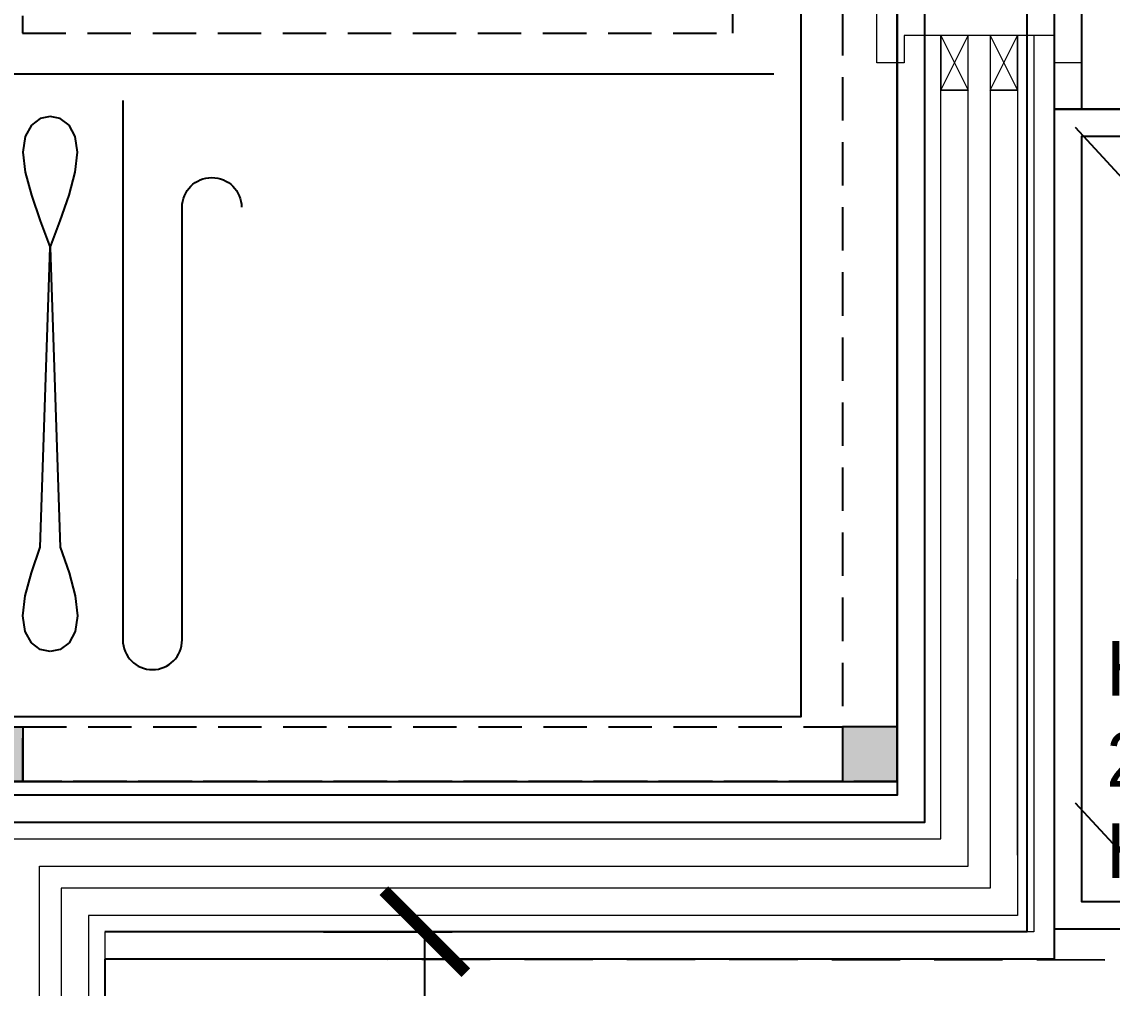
# Model space of a CAD drawing. Header units: millimetres. Extents: x 106699 to 122058, y 158555 to 162844.
# Drawn here: x 113271.8 to 113351.6, y 161901.5 to 161972.2 of the extents above; entities that cross this region are included whole.
import ezdxf

# ---------------------------------------------------------------- set-up
doc = ezdxf.new("R2010")
doc.units = ezdxf.units.MM
for name, pattern in [('$0$4+1 daire_(K) TİP A - C BLOK$0$4+1 (K) 1$0$3+1 daire1$0$131121 243C_L00F00(plan)$0$HIDDEN2', [4.7625, 3.175, -1.5875]), ('1+1 TİP C$0$1+1 TİP C$0$A BLOK 2+1 TİP A$0$A BLOK 2+1 TİP A$0$A Blok TİP-6 (2+1)$0$HIDDEN', [9.525, 6.35, -3.175]), ('300_Z4_FCD_F03$0$GESTRICHELT', [0.75, 0.5, -0.25])]:
    doc.linetypes.add(name, pattern=pattern)
doc.layers.add('300_Z4_STR_F03$0$AUDIT_D_220920114151-103', color=251, linetype='Continuous', lineweight=5)
doc.layers.add('S2000-002 Çizgi', color=7, linetype='Continuous')
doc.styles.add('ROMANSTW', font='georgia.ttf')
doc.styles.get("Standard").update_dxf_attribs({"font": 'arial.ttf'})
doc.dimstyles.new('M1', dxfattribs={"dimtxt": 11, "dimasz": 6, "dimexe": 2, "dimexo": 16, "dimgap": 3, "dimtad": 1, "dimdec": 0, "dimzin": 12, "dimdsep": 46, "dimtxsty": 'ROMANSTW', "dimblk": 'ARCHTICK', "dimcen": 0.09, "dimclrd": 251, "dimclre": 251, "dimclrt": 1, "dimadec": 0, "dimazin": 0, "dimtfac": 1, "dimtdec": 0, "dimtix": 1, "dimtmove": 0, "dimatfit": 3, "dimldrblk": 'ARCHTICK', "dimfxl": 1, "dimtolj": 1, "dimtzin": 0, "dimarcsym": 0})

# ---------------------------------------------------------------- blocks, each defined once
blk = doc.blocks.new('_ArchTick')
at = {"color": 0, "linetype": 'ByBlock', "const_width": 0.15}
blk.add_lwpolyline([(-0.5, -0.5), (0.5, 0.5)], dxfattribs=at)
blk = doc.blocks.new('*D454')
at = {"layer": 'Defpoints', "color": 0, "transparency": 16777216}
for p in [(1758.555, 712.74), (1781.976, 712.74), (1758.555, 529.74)]:
    blk.add_point(p, dxfattribs=at)
at = {"layer": 'S2000-002 Çizgi', "color": 251, "lineweight": -2, "transparency": 16777216}
for p, q in [((1774.555, 712.74), (1783.976, 712.74)), ((1781.976, 529.74), (1781.976, 712.74)), ((1774.555, 529.74), (1783.976, 529.74))]:
    blk.add_line(p, q, dxfattribs=at)
at = {"layer": 'S2000-002 Çizgi', "color": 251, "lineweight": -2, "transparency": 16777216, "xscale": 6, "yscale": 6, "zscale": 6}
for p, rotation in [((1781.976, 712.74), 90), ((1781.976, 529.74), 270)]:
    blk.add_blockref('_ArchTick', p, dxfattribs=dict(at, rotation=rotation))
at = {"layer": 'S2000-002 Çizgi', "color": 1, "true_color": 0xff0000, "transparency": 16777216, "insert": (1772.016, 621.24), "char_height": 11, "attachment_point": 5, "rotation": 90, "style": 'ROMANSTW'}
blk.add_mtext('\\A1;183', dxfattribs=at)
blk = doc.blocks.new('*D471')
at = {"layer": 'Defpoints', "color": 0, "transparency": 16777216}
for p in [(1826.555, 1187.34), (1826.555, 712.74), (1845.853, 712.74)]:
    blk.add_point(p, dxfattribs=at)
at = {"layer": 'S2000-002 Çizgi', "color": 251, "lineweight": -2, "transparency": 16777216}
for p, q in [((1842.555, 1187.34), (1847.853, 1187.34)), ((1845.853, 1187.34), (1845.853, 712.74)), ((1842.555, 712.74), (1847.853, 712.74))]:
    blk.add_line(p, q, dxfattribs=at)
at = {"layer": 'S2000-002 Çizgi', "color": 251, "lineweight": -2, "transparency": 16777216, "xscale": 6, "yscale": 6, "zscale": 6}
for p, rotation in [((1845.853, 1187.34), 90), ((1845.853, 712.74), 270)]:
    blk.add_blockref('_ArchTick', p, dxfattribs=dict(at, rotation=rotation))
at = {"layer": 'S2000-002 Çizgi', "color": 1, "true_color": 0xff0000, "transparency": 16777216, "insert": (1835.958, 950.04), "char_height": 11, "attachment_point": 5, "rotation": 90, "style": 'ROMANSTW'}
blk.add_mtext('\\A1;475', dxfattribs=at)
blk = doc.blocks.new('A$Cde2bec6b')
at = {"layer": 'S2000-002 Çizgi', "color": 8, "linetype": '300_Z4_FCD_F03$0$GESTRICHELT', "ltscale": 10, "true_color": 0x7a7a7a}
blk.add_lwpolyline([(130.591, 25.582), (243.388, 25.371), (243.513, 158.582), (130.715, 158.793)], close=True, dxfattribs=at)
blk = doc.blocks.new('A$C891473a5')
for p, q in [((1.528, 58.882), (7.911, 51.963)), ((1.528, 9.44), (7.911, 2.52))]:
    blk.add_line(p, q)
at = {"layer": 'S2000-002 Çizgi'}
blk.add_lwpolyline([(70, 60.217), (0, 60.217), (0, 0.217), (70, 0.217)], close=True, dxfattribs=at)
blk.add_lwpolyline([(70, 58.217), (2, 58.217), (2, 2.217), (70, 2.217), (70, 2.217)], dxfattribs=at)
at = {"layer": 'S2000-002 Çizgi', "color": 8, "true_color": 0x7a7a7a, "insert": (3.819, 21.277, 0.072), "char_height": 4, "width": 105.07194, "attachment_point": 1}
blk.add_mtext('{\\fManrope Light|b0|i0|c0|p2;HOBART\\fManrope Light|b0|i0|c162|p2; ^J\\fManrope Light|b0|i0|c0|p2;20 QT MIXER\\fManrope Light|b0|i0|c162|p2; ^J\\fManrope Light|b0|i0|c0|p2;HL200}', dxfattribs=at)
blk = doc.blocks.new('A$Ca99342b3')
h = blk.add_hatch(color=4)
h.dxf.hatch_style = 1
h.paths.add_polyline_path([(34.218, 4), (34.218, 0), (38.218, 0), (38.218, 4)])
h = blk.add_hatch(color=4)
h.dxf.hatch_style = 1
h.paths.add_polyline_path([(98.218, 4), (98.218, 0), (102.218, 0), (102.218, 4)])
at = {"color": 4, "linetype": '$0$4+1 daire_(K) TİP A - C BLOK$0$4+1 (K) 1$0$3+1 daire1$0$131121 243C_L00F00(plan)$0$HIDDEN2'}
blk.add_line((98.218, 146.802), (98.218, 4), dxfattribs=at)
at = {"color": 163, "true_color": 0x407dbf}
for p, q in [((38.84, 48.024), (38.387, 47.207)), ((39.481, 48.514), (38.84, 48.024)), ((40.216, 48.677), (39.481, 48.514)), ((40.951, 48.514), (40.216, 48.677)), ((41.593, 48.024), (40.951, 48.514)), ((42.046, 47.207), (41.593, 48.024)), ((38.387, 47.207), (38.215, 46.063)), ((42.218, 46.063), (42.046, 47.207)), ((38.215, 46.063), (38.387, 44.606)), ((42.046, 44.606), (42.218, 46.063)), ((38.387, 44.606), (38.84, 42.904)), ((41.593, 42.904), (42.046, 44.606)), ((38.84, 42.904), (39.481, 41.038)), ((40.951, 41.038), (41.593, 42.904)), ((39.481, 41.038), (40.216, 39.091)), ((40.216, 39.091), (40.951, 41.038)), ((39.481, 17.144), (40.216, 39.091)), ((40.216, 39.091), (40.951, 17.144)), ((38.84, 15.278), (39.481, 17.144)), ((40.951, 17.144), (41.593, 15.278)), ((38.387, 13.576), (38.84, 15.278)), ((41.593, 15.278), (42.046, 13.576)), ((38.215, 12.119), (38.387, 13.576)), ((42.046, 13.576), (42.218, 12.119)), ((38.387, 10.975), (38.215, 12.119)), ((42.218, 12.119), (42.046, 10.975)), ((38.84, 10.158), (38.387, 10.975)), ((42.046, 10.975), (41.593, 10.158)), ((39.481, 9.668), (38.84, 10.158)), ((40.216, 9.505), (39.481, 9.668)), ((40.951, 9.668), (40.216, 9.505)), ((41.593, 10.158), (40.951, 9.668))]:
    blk.add_line(p, q, dxfattribs=at)
at = {"color": 4}
blk.add_lwpolyline([(102.218, 150), (32.218, 150), (32.218, 0), (102.218, 0), (102.218, 150)], dxfattribs=at)
at = {"color": 4, "linetype": '$0$4+1 daire_(K) TİP A - C BLOK$0$4+1 (K) 1$0$3+1 daire1$0$131121 243C_L00F00(plan)$0$HIDDEN2'}
for points in [[(34.218, 0), (34.218, 150), (102.218, 150), (102.218, 0)], [(38.218, 4), (98.218, 4), (98.218, 0), (38.218, 0)]]:
    blk.add_lwpolyline(points, close=True, dxfattribs=at)
at = {"color": 163, "true_color": 0x407dbf}
blk.add_lwpolyline([(35.188, 4.757), (95.188, 4.757), (95.188, 144.757), (35.188, 144.757)], close=True, dxfattribs=at)
at = {"color": 163, "linetype": '1+1 TİP C$0$1+1 TİP C$0$A BLOK 2+1 TİP A$0$A BLOK 2+1 TİP A$0$A Blok TİP-6 (2+1)$0$HIDDEN', "ltscale": 0.5, "true_color": 0x407dbf}
blk.add_lwpolyline([(90.188, 54.757), (90.188, 141.757), (38.188, 141.757), (38.188, 54.757)], close=True, dxfattribs=at)
at = {"color": 163, "true_color": 0x407dbf}
blk.add_lwpolyline([(93.188, 51.757), (35.188, 51.757)], dxfattribs=at)
for points in [[(45.524, 49.846), (45.524, 10.356, 1), (49.87, 10.356)], [(49.87, 10.356), (49.87, 42.028, -1), (54.216, 42.028)]]:
    blk.add_lwpolyline(points, format="xyb", dxfattribs=at)
blk.add_lwpolyline([(38.218, 4), (38.218, 0), (34.218, 0), (34.218, 4)], close=True)
at = {"color": 4}
blk.add_lwpolyline([(98.218, 4), (98.218, 0), (102.218, 0), (102.218, 4)], close=True, dxfattribs=at)
blk = doc.blocks.new('A$Cc4c173b3')
at = {"layer": 'S2000-002 Çizgi'}
blk.add_line((187, 95.816), (0, 95.816), dxfattribs=at)
blk.add_lwpolyline([(187, 27.816), (187, 97.816), (0, 97.816), (0, 27.816)], close=True, dxfattribs=at)
blk = doc.blocks.new('A$Cda6c0cda')
for points in [[(871.703, 660.047), (941.203, 660.047), (941.203, 181.447), (871.703, 181.447)], [(871.703, 658.047), (939.203, 658.047), (939.203, 183.447), (871.703, 183.447)], [(861.703, 650.047), (931.703, 650.047), (931.703, 191.447), (863.703, 191.447)], [(861.703, 648.047), (929.703, 648.047), (929.703, 193.447), (863.703, 193.447)]]:
    blk.add_lwpolyline(points)
for name, p in [('A$Ca99342b3', (827.485, 194.447)), ('A$C891473a5', (941.203, 183.447))]:
    blk.add_blockref(name, p)
at = {"rotation": 90}
blk.add_blockref('A$Cde2bec6b', (1030.286, -62.066), dxfattribs=at)
at = {"layer": 'S2000-002 Çizgi', "rotation": 90}
blk.add_blockref('A$Cc4c173b3', (1039.019, 243.664), dxfattribs=at)
blk = doc.blocks.new('A$Ce99efe13')
at = {"layer": '300_Z4_STR_F03$0$AUDIT_D_220920114151-103', "color": 251, "lineweight": 9, "true_color": 0x5c5c5c}
blk.add_line((1323.5, 415.264), (1323.5, 435.464), dxfattribs=at)
for points in [[(1315.2, 473.264), (1313.2, 473.264), (1313.2, 477.264), (1328.2, 477.264), (1328.2, 473.264), (1326.2, 473.264), (1326.2, 475.264), (1315.2, 475.264), (1315.2, 473.264)], [(1248.7, 296.664), (1248.7, 417.664), (1316.7, 417.664), (1316.7, 475.264)], [(1249.9, 296.664), (1249.9, 416.464), (1317.9, 416.464), (1317.9, 475.264)], [(1251.9, 296.664), (1251.9, 414.464), (1319.9, 414.464), (1319.9, 475.264)], [(1321.5, 475.264), (1321.5, 412.864), (1253.5, 412.864), (1253.5, 296.664)], [(1323.5, 475.264), (1323.5, 410.864), (1255.5, 410.864), (1255.5, 296.664)], [(1324.7, 475.264), (1324.7, 409.664), (1256.7, 409.664), (1256.7, 296.664)]]:
    blk.add_lwpolyline(points, dxfattribs=at)
for points, elevation in [([(1317.9, 475.264), (1317.9, 471.264), (1319.9, 471.264), (1319.9, 475.264), (1317.9, 475.264), (1319.9, 471.264), (1317.9, 471.264), (1319.9, 475.264)], -0.006), ([(1321.5, 475.264), (1321.5, 471.264), (1323.5, 471.264), (1323.5, 475.264), (1321.5, 475.264), (1323.5, 471.264), (1321.5, 471.264), (1323.5, 475.264)], 0.059)]:
    blk.add_lwpolyline(points, dxfattribs=dict(at, elevation=elevation))
at = {"layer": 'S2000-002 Çizgi'}
blk.add_blockref('A$Cda6c0cda', (384.997, 226.217), dxfattribs=at)
for base, p1, p2, picture, middle in [((1343.998, 409.664), (1324.7, 884.264), (1324.7, 409.664), '*D471', (1334.103, 646.964)), ((1280.121, 409.664), (1256.7, 226.664), (1256.7, 409.664), '*D454', (1270.161, 318.164))]:
    dim = blk.add_linear_dim(base=base, p1=p1, p2=p2, angle=90, dimstyle='M1', dxfattribs=at)
    dim.commit()
    dim.dimension.update_dxf_attribs({"geometry": picture, "text_midpoint": middle, "insert": (-501.855, -303.077)})

msp = doc.modelspace()

# ---------------------------------------------------------------- block references
at = {"layer": 'S2000-002 Çizgi'}
msp.add_blockref('A$Ce99efe13', (112021.186, 161495.926), dxfattribs=at)

doc.saveas('drawing.dxf')
